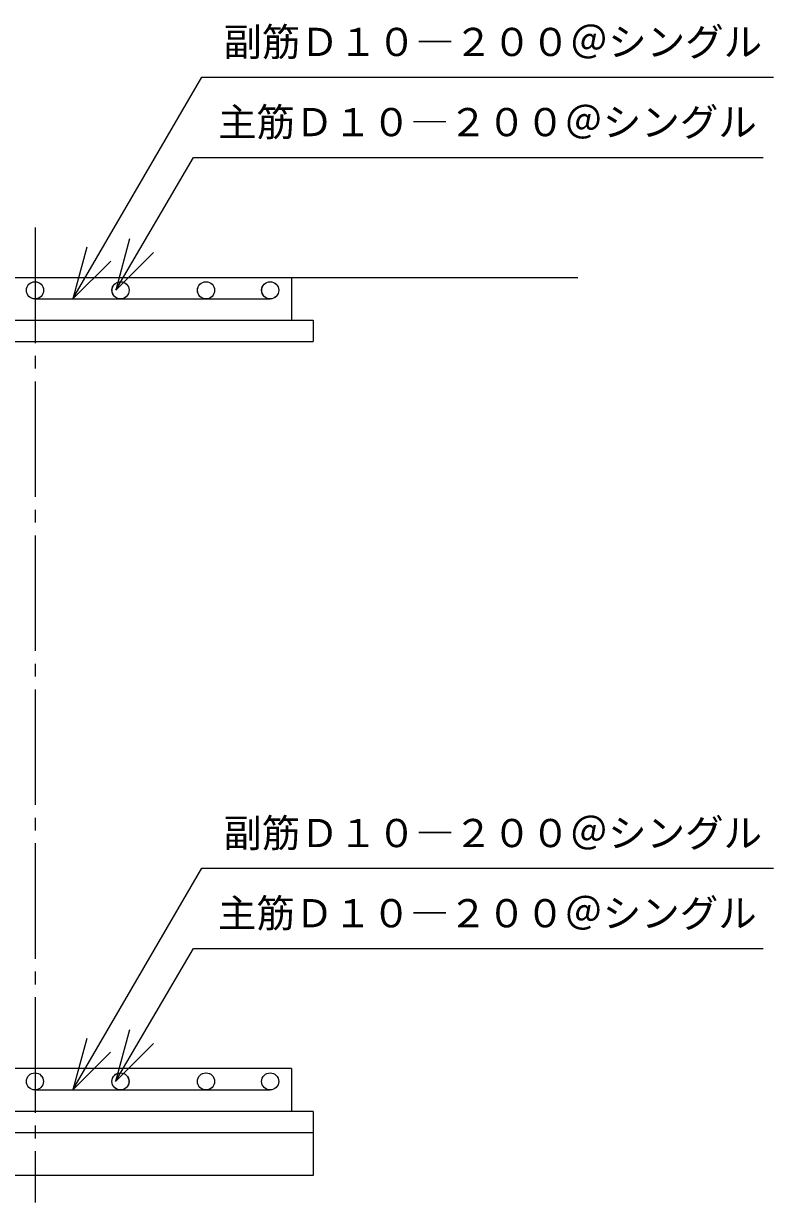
# Model space of a CAD drawing. Units: millimetres, scale not verified. Extents: x -10482 to 6837, y -7144 to 4933.
# Drawn here: x -934 to 819, y -825 to 1931 of the extents above; entities that cross this region are included whole.
import ezdxf
from ezdxf.enums import TextEntityAlignment as Align

# ---------------------------------------------------------------- set-up
doc = ezdxf.new("R2010")
doc.units = ezdxf.units.MM
doc.header["$LTSCALE"] = 30
doc.linetypes.add('CHAIN2', pattern=[12, 9, -1, 1, -1])
for name, color, linetype, lineweight in [('0-1_KIKI', 3, 'Continuous', 25), ('0-2_SEISAKU', 2, 'Continuous', 25), ('0-3_A-PIPE', 3, 'Continuous', 25)]:
    doc.layers.add(name, color=color, linetype=linetype, lineweight=lineweight)
doc.styles.add('MS Gothic', font='')
doc.styles.get('MS Gothic').set_extended_font_data('MS Gothic')

msp = doc.modelspace()

# ---------------------------------------------------------------- linework, layer by layer
at = {"layer": '0-1_KIKI', "color": 4}
for p, q in [((-818.53, 1287.61), (-517.22, 1805.96)), ((-517.22, 1805.96), (819.32, 1805.96)), ((-718.53, 1307.61), (-536.25, 1618.47)), ((-536.25, 1618.47), (795.68, 1618.47)), ((-818.7, -562.39), (-517.38, -44.04)), ((-517.38, -44.04), (819.16, -44.04)), ((-718.7, -542.39), (-536.41, -231.53)), ((-536.41, -231.53), (795.52, -231.53))]:
    msp.add_line(p, q, dxfattribs=at)
for points in [[(-786.18, 1408.35), (-818.53, 1287.61), (-730.14, 1376)], [(-686.18, 1428.35), (-718.53, 1307.61), (-630.15, 1396)], [(-686.34, -421.65), (-718.7, -542.39), (-630.31, -454)], [(-786.34, -441.65), (-818.7, -562.39), (-730.31, -474)]]:
    msp.add_lwpolyline(points, dxfattribs=at)
at = {"layer": '0-2_SEISAKU', "linetype": 'CHAIN2'}
msp.add_line((-907.18, 1454.4), (-907.18, -825.35), dxfattribs=at)
at = {"layer": '0-2_SEISAKU'}
for p, q in [((-2554.83, 1337.61), (361.95, 1337.61)), ((-307.18, 1337.61), (-307.18, 1237.61)), ((-1557.18, 1237.61), (-257.18, 1237.61)), ((-257.18, 1237.61), (-257.18, 1187.61)), ((-1557.18, 1187.61), (-257.18, 1187.61)), ((-307.18, -512.39), (-1507.18, -512.39)), ((-307.18, -512.39), (-307.18, -612.39)), ((-257.18, -612.39), (-1557.18, -612.39)), ((-257.18, -612.39), (-1557.18, -612.39)), ((-257.18, -612.39), (-257.18, -712.39)), ((-257.18, -662.39), (-1557.18, -662.39)), ((-257.18, -662.39), (-1557.18, -662.39)), ((-257.18, -662.39), (-257.18, -762.39)), ((-257.18, -762.39), (-1557.18, -762.39))]:
    msp.add_line(p, q, dxfattribs=at)
at = {"layer": '0-3_A-PIPE'}
for p, q in [((-907.18, 1287.61), (-357.18, 1287.61)), ((-907.34, -562.39), (-357.35, -562.39)), ((-907.34, -562.39), (-357.35, -562.39))]:
    msp.add_line(p, q, dxfattribs=at)
for centre in [(-907.29, 1307.61), (-907.18, 1307.61), (-707.29, 1307.61), (-707.18, 1307.61), (-507.29, 1307.61), (-507.18, 1307.61), (-357.29, 1307.61), (-357.18, 1307.61), (-907.46, -542.39), (-907.35, -542.39), (-907.35, -542.39), (-707.46, -542.39), (-707.35, -542.39), (-707.35, -542.39), (-507.46, -542.39), (-507.35, -542.39), (-507.35, -542.39), (-357.46, -542.39), (-357.35, -542.39), (-357.35, -542.39)]:
    msp.add_circle(centre, 20, dxfattribs=at)

# ---------------------------------------------------------------- texts
at = {"layer": '0-1_KIKI', "color": 4, "style": 'MS Gothic'}
for s, p in [('副筋Ｄ１０―２００＠シングル\u3000', (-466.79, 1835.64)), ('主筋Ｄ１０―２００＠シングル\u3000', (-479.29, 1648.15)), ('副筋Ｄ１０―２００＠シングル\u3000', (-466.95, -14.36)), ('主筋Ｄ１０―２００＠シングル\u3000', (-479.45, -201.85))]:
    msp.add_text(s, height=65.98, dxfattribs=at).set_placement(p, align=Align.BOTTOM_LEFT)

doc.saveas('drawing.dxf')
